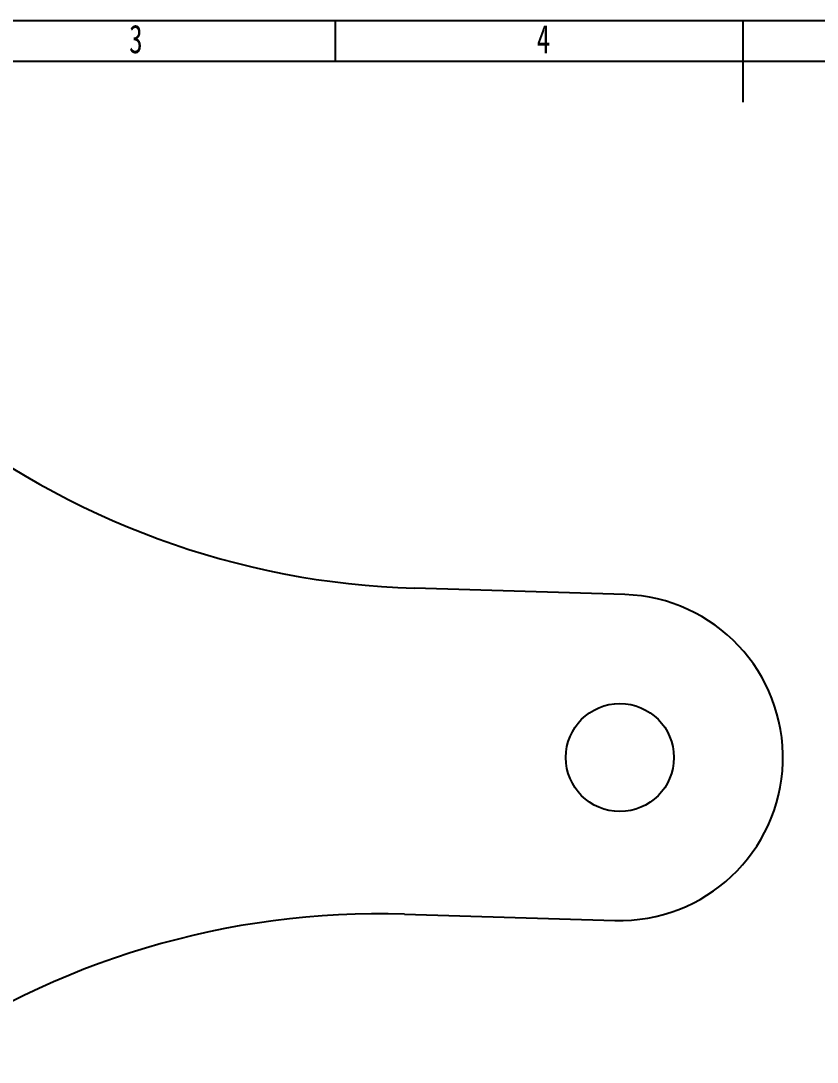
# Model space of a CAD drawing. Header units: millimetres. Extents: x 0 to 420, y 0 to 297.
# Drawn here: x 131.4 to 229.1, y 169.2 to 297 of the extents above; entities that cross this region are included whole.
import ezdxf

# ---------------------------------------------------------------- set-up
doc = ezdxf.new("R2010")
doc.units = ezdxf.units.MM
for name, color, linetype in [('10', 7, 'Continuous'), ('5', 7, 'Continuous'), ('9', 7, 'Continuous')]:
    doc.layers.add(name, color=color, linetype=linetype)
doc.styles.add('SLDTEXTSTYLE4', font='TXT', dxfattribs={"width": 0.7})

msp = doc.modelspace()

# ---------------------------------------------------------------- linework, layer by layer
at = {"color": 7, "linetype": 'Continuous', "lineweight": 25}
for p, q in [((205.52, 226.58), (179.71, 227.36)), ((178.5, 187.38), (204.31, 186.6))]:
    msp.add_line(p, q, dxfattribs=at)
msp.add_circle((204.91, 206.59), 6.63, dxfattribs=at)
for centre, radius, start, end in [((182.73, 327.31), 100, 231.3978, 268.2677), ((204.91, 206.59), 20, 268.2677, 88.2677), ((175.47, 87.42), 100, 88.2677, 125.1376)]:
    msp.add_arc(centre, radius, start, end, dxfattribs=at)
at = {"layer": '5'}
msp.add_line((170, 297), (170, 292), dxfattribs=at)
at = {"layer": '5', "lineweight": 25}
msp.add_line((220, 297), (220, 287), dxfattribs=at)
at = {"layer": '5', "color": 7, "lineweight": 25}
msp.add_line((415, 292), (25, 292), dxfattribs=at)
at = {"layer": '9', "color": 7}
msp.add_line((420, 297), (0, 297), dxfattribs=at)

# ---------------------------------------------------------------- texts
at = {"layer": '10', "char_height": 3.5, "attachment_point": 2, "style": 'SLDTEXTSTYLE4'}
for s, insert in [('3', (145.54, 296.52)), ('4', (195.54, 296.52))]:
    msp.add_mtext(s, dxfattribs=dict(at, insert=insert))

doc.saveas('drawing.dxf')
